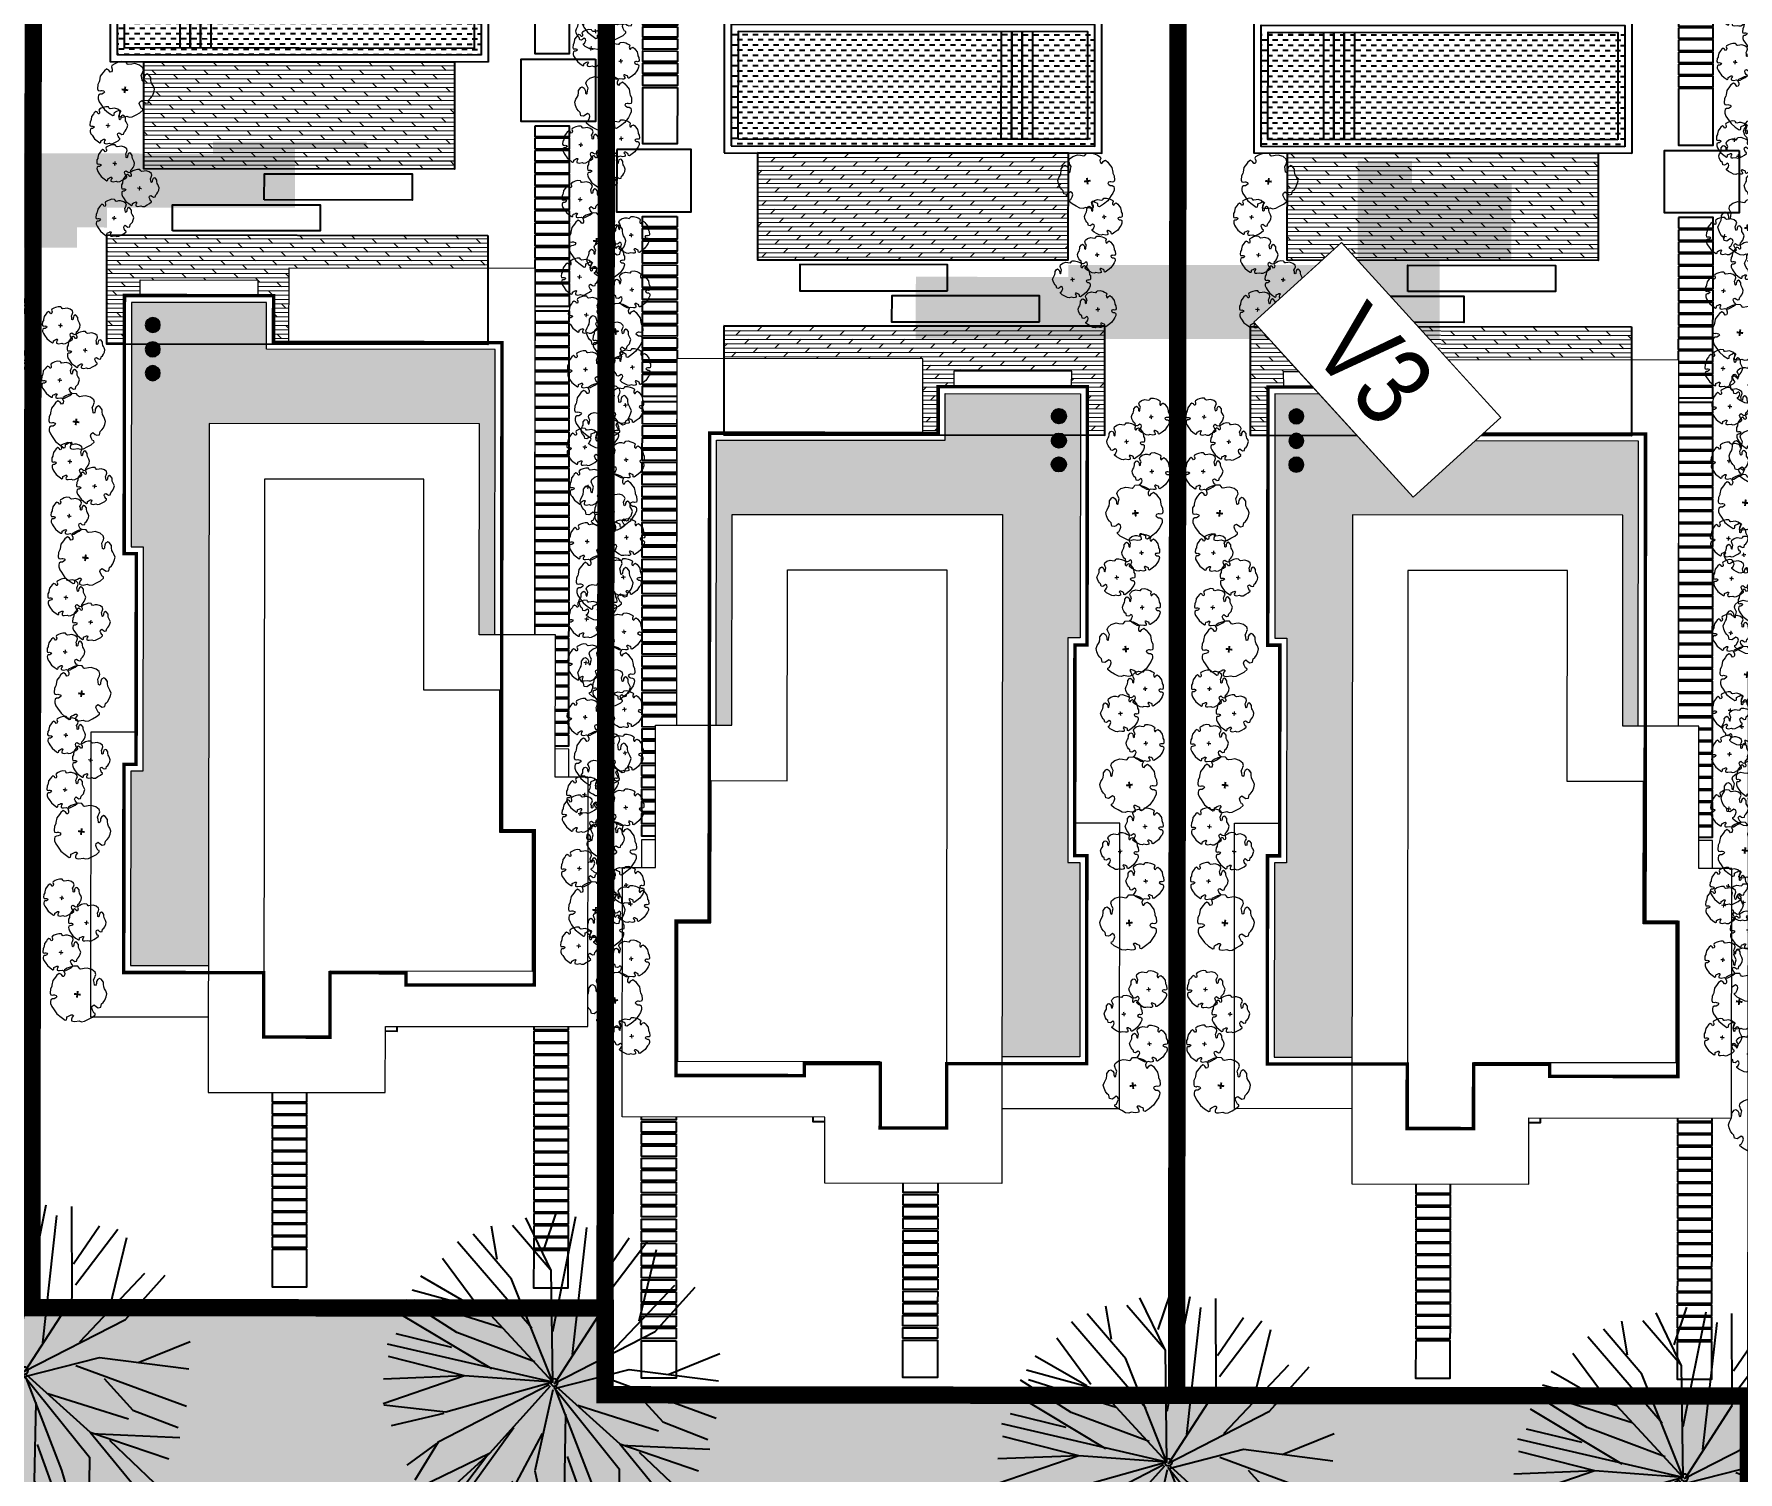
# Model space of a CAD drawing. Header units: millimetres. Extents: x -1030105 to 906887, y -616134 to 1220667.
# Drawn here: x -649025 to -599842, y -397549 to -356027 of the extents above; entities that cross this region are included whole.
import ezdxf
from ezdxf.enums import TextEntityAlignment as Align

# ---------------------------------------------------------------- set-up
doc = ezdxf.new("R2010")
doc.units = ezdxf.units.MM
doc.header["$MEASUREMENT"] = 0
for name, pattern in [('240930  KHU B- TMB gời inno$0$HIDDEN', [9.525, 6.35, -3.175]), ('ACAD_ISO14W100', [24, 12, -3, 0, -3, 0, -3, 0, -3]), ('DASHED', [0.75, 0.5, -0.25]), ('HIDDEN', [9.525, 6.35, -3.175])]:
    doc.linetypes.add(name, pattern=pattern)
doc.layers.get('Defpoints').update_dxf_attribs({"color": 1})
doc.layers.add('+ toa do mong', color=7, linetype='Continuous', true_color=0xfa1a05)
for name, color, linetype, lineweight in [('240930  KHU B- TMB gời inno$0$1. I-FURN', 252, 'Continuous', 18), ('240930  KHU B- TMB gời inno$0$A-WALL', 1, 'Continuous', 30), ('240930  KHU B- TMB gời inno$0$GFA', 6, 'Continuous', 0), ('240930  KHU B- TMB gời inno$0$RANH QUY HOẠCH', 1, 'Continuous', 15), ('GFA', 6, 'Continuous', 0), ('QH_HTKT_GT_Chigioixaydung', 7, 'DASHED', 20), ('QH_Ki hieu', 6, 'Continuous', 15), ('QH_KTCQ_Caycanhquan', 97, 'Continuous', 18), ('QH_LO_Đanhso', 6, 'Continuous', 20), ('RANH QUY HOẠCH', 1, 'Continuous', 15)]:
    doc.layers.add(name, color=color, linetype=linetype, lineweight=lineweight)
for name, color, linetype in [('240930  KHU B- TMB gời inno$0$DA-ELEV-PEN1', 8, 'Continuous'), ('240930  KHU B- TMB gời inno$0$DA-FLOR-PATT', 251, 'Continuous'), ('240930  KHU B- TMB gời inno$0$DA-STRC-OTLN', 3, 'Continuous'), ('240930  KHU B- TMB gời inno$0$DA-WALL-LOW', 1, 'Continuous'), ('240930  KHU B- TMB gời inno$0$DA-WALL-PATT', 8, 'Continuous'), ('240930  KHU B- TMB gời inno$0$TMB-KHU B-XREF$0$Xref-LBC-Plot$0$DA-SITE-CNTR1', 8, 'Continuous'), ('DA-LANS-TREE', 7, 'Continuous'), ('Dat cong trinh cac loai', 6, 'Continuous'), ('KTCQ CẢNH QUAN', 192, 'Continuous'), ('N-cay lon', 192, 'Continuous'), ('ranh dat', 7, 'Continuous'), ('ranh dat DG', 224, 'Continuous'), ('TMB-KHU B-XREF$0$Xref-LBC-Plot$0$DA-SITE-CNTR1', 8, 'Continuous'), ('XREF_LBC_ZONE B_BEACH VILLA 22 11 11$0$DA-FLOR-PATT', 251, 'Continuous')]:
    doc.layers.add(name, color=color, linetype=linetype)
doc.layers.add('TMB-KHU B-XREF$0$GRASS', color=95, linetype='Continuous', lineweight=0, transparency=0.6)
doc.styles.add('arial', font='arial.ttf', dxfattribs={"height": 1.25})
pattern_1 = [(45, (-15410006.93, 1079901.31), (-67.47818335, 67.47818335), [])]

# ---------------------------------------------------------------- blocks, each defined once
blk = doc.blocks.new('240930  KHU B- TMB gời inno$0$we34e23')
at = {"true_color": 0x5d8311}
h = blk.add_hatch(dxfattribs=at)
h.set_pattern_fill('ANSI31', color=66, scale=763.428496)
h.set_pattern_definition(pattern_1)
h.paths.add_polyline_path([(-210466, -197363), (-210466, -195652), (-210047, -195652), (-210047, -197363)])
h.paths.add_polyline_path([(-210047, -197363), (-210047, -195652), (-210466, -195652), (-210466, -197363)])
h.paths.add_polyline_path([(-211061, -197368), (-211061, -195657), (-210642, -195657), (-210642, -197368)])
h.paths.add_polyline_path([(-210642, -197368), (-210642, -195657), (-211061, -195657), (-211061, -197368)])
h.paths.add_polyline_path([(-211672, -196980), (-211672, -195269), (-211253, -195269), (-211253, -196980)])
h.paths.add_polyline_path([(-211253, -196980), (-211253, -195269), (-211672, -195269), (-211672, -196980)])
h.paths.add_polyline_path([(-212185, -197863), (-212185, -195622), (-211766, -195622), (-211766, -197863)])
h.paths.add_polyline_path([(-211766, -197863), (-211766, -195622), (-212185, -195622), (-212185, -197863)])
h.paths.add_polyline_path([(-213135, -197333), (-213135, -195622), (-212297, -195622), (-212297, -197333)])
h.paths.add_polyline_path([(-212297, -197333), (-212297, -195622), (-213135, -195622), (-213135, -197333)])
h.paths.add_polyline_path([(-214087, -197863), (-214087, -196030), (-213249, -196030), (-213249, -197863)])
h.paths.add_polyline_path([(-213249, -197863), (-213249, -196030), (-214087, -196030), (-214087, -197863)])
h = blk.add_hatch(dxfattribs=at)
h.set_pattern_fill('ANSI31', color=66, scale=763.428496)
h.set_pattern_definition(pattern_1)
h.paths.add_polyline_path([(-214087, -197863), (-214087, -196030), (-213249, -196030), (-213249, -197863)])
h.paths.add_polyline_path([(-213249, -197863), (-213249, -196030), (-214087, -196030), (-214087, -197863)])
blk = doc.blocks.new('*U1373')
at = {"layer": '240930  KHU B- TMB gời inno$0$DA-WALL-PATT'}
blk.add_lwpolyline([(0, -600), (-300, -600), (-300, 400), (0, 400)], close=True, dxfattribs=at)
blk = doc.blocks.new('*U1374')
at = {"color": 0, "linetype": 'ByBlock', "lineweight": -2, "transparency": 16777216, "rotation": 180.0003083671565}
for p in [(-2402, -240491), (-2052, -240491), (-1702, -240491), (-1352, -240491), (-1002, -240491), (-652, -240491), (-302, -240491), (48, -240491), (398, -240491), (748, -240491), (1098, -240491), (1448, -240491), (1798, -240491), (2148, -240491), (2498, -240491), (2848, -240491), (3198, -240491), (3548, -240491)]:
    blk.add_blockref('*U1373', p, dxfattribs=at)
blk = doc.blocks.new('*U1401')
at = {"layer": '240930  KHU B- TMB gời inno$0$DA-WALL-PATT'}
blk.add_lwpolyline([(0, -600), (-300, -600), (-300, 400), (0, 400)], close=True, dxfattribs=at)
blk = doc.blocks.new('*U1400')
at = {"color": 0, "linetype": 'ByBlock', "lineweight": -2, "transparency": 16777216, "rotation": 180.0003083671565}
for p in [(398, -240491), (748, -240491), (1098, -240491), (1448, -240491), (1798, -240491), (2148, -240491), (2498, -240491), (2848, -240491), (3198, -240491), (3548, -240491)]:
    blk.add_blockref('*U1401', p, dxfattribs=at)
blk = doc.blocks.new('240930  KHU B- TMB gời inno$0$A$C8db1bffd')
at = {"layer": '240930  KHU B- TMB gời inno$0$DA-FLOR-PATT'}
h = blk.add_hatch(dxfattribs=at)
h.set_pattern_fill('DASH', color=153, scale=1200, angle=90)
h.paths.add_polyline_path([(-200, -10700), (-200, -200), (-3500, -200), (-3500, -10700)])
blk.add_lwpolyline([(-200, -10700), (-200, -200), (-3700, -200), (-3700, -10700)], close=True, dxfattribs=at)
for points in [[(-3500, -2000), (-400, -2000)], [(-400, -2300), (-3500, -2300)], [(-3500, -2600), (-400, -2600)], [(-400, -2900), (-3500, -2900)]]:
    blk.add_lwpolyline(points, dxfattribs=at)
at = {"layer": '240930  KHU B- TMB gời inno$0$DA-WALL-LOW', "color": 252}
blk.add_lwpolyline([(0, -10900), (0, 0), (-3900, 0), (-3900, -10900)], close=True, dxfattribs=at)
at = {"layer": '240930  KHU B- TMB gời inno$0$DA-WALL-PATT'}
blk.add_lwpolyline([(-400, -10500), (-400, -400), (-3500, -400), (-3500, -10500)], close=True, dxfattribs=at)
for points in [[(-3500, -2300), (-400, -2300)], [(-400, -2600), (-3500, -2600)]]:
    blk.add_lwpolyline(points, dxfattribs=at)
blk = doc.blocks.new('*U1403')
at = {"layer": '240930  KHU B- TMB gời inno$0$DA-WALL-PATT'}
blk.add_lwpolyline([(0, -600), (-300, -600), (-300, 400), (0, 400)], close=True, dxfattribs=at)
blk = doc.blocks.new('*U1402')
at = {"color": 0, "linetype": 'ByBlock', "lineweight": -2, "transparency": 16777216, "rotation": 180.0003083671565}
for p in [(-2402, -240491), (-2052, -240491), (-1702, -240491), (-1352, -240491), (-1002, -240491), (-652, -240491), (-302, -240491), (48, -240491), (398, -240491), (748, -240491), (1098, -240491), (1448, -240491), (1798, -240491), (2148, -240491), (2498, -240491), (2848, -240491), (3198, -240491), (3548, -240491)]:
    blk.add_blockref('*U1403', p, dxfattribs=at)
blk = doc.blocks.new('*U1405')
at = {"layer": '240930  KHU B- TMB gời inno$0$DA-WALL-PATT'}
blk.add_lwpolyline([(0, -600), (-300, -600), (-300, 400), (0, 400)], close=True, dxfattribs=at)
blk = doc.blocks.new('*U1404')
at = {"color": 0, "linetype": 'ByBlock', "lineweight": -2, "transparency": 16777216, "rotation": 180.0003083671565}
for p in [(1448, -240491), (1798, -240491), (2148, -240491), (2498, -240491), (2848, -240491), (3198, -240491), (3548, -240491)]:
    blk.add_blockref('*U1405', p, dxfattribs=at)
blk = doc.blocks.new('*U1407')
at = {"layer": '240930  KHU B- TMB gời inno$0$DA-WALL-PATT'}
blk.add_lwpolyline([(0, -600), (-300, -600), (-300, 400), (0, 400)], close=True, dxfattribs=at)
blk = doc.blocks.new('*U1406')
at = {"color": 0, "linetype": 'ByBlock', "lineweight": -2, "transparency": 16777216, "rotation": 180.0003083671565}
for p in [(-1352, -240491), (-1002, -240491), (-652, -240491), (-302, -240491), (48, -240491), (398, -240491), (748, -240491), (1098, -240491), (1448, -240491), (1798, -240491), (2148, -240491), (2498, -240491), (2848, -240491), (3198, -240491), (3548, -240491)]:
    blk.add_blockref('*U1407', p, dxfattribs=at)
blk = doc.blocks.new('*U1395')
at = {"layer": '240930  KHU B- TMB gời inno$0$DA-WALL-PATT'}
blk.add_lwpolyline([(0, -600), (-300, -600), (-300, 400), (0, 400)], close=True, dxfattribs=at)
blk = doc.blocks.new('*U1408')
at = {"color": 0, "linetype": 'ByBlock', "lineweight": -2, "transparency": 16777216, "rotation": 180.0003083671565}
for p in [(-652, -240491), (-302, -240491), (48, -240491), (398, -240491), (748, -240491), (1098, -240491), (1448, -240491), (1798, -240491), (2148, -240491), (2498, -240491), (2848, -240491), (3198, -240491), (3548, -240491)]:
    blk.add_blockref('*U1395', p, dxfattribs=at)
blk = doc.blocks.new('*U1397')
at = {"layer": '240930  KHU B- TMB gời inno$0$DA-WALL-PATT'}
blk.add_lwpolyline([(0, -600), (-300, -600), (-300, 400), (0, 400)], close=True, dxfattribs=at)
blk = doc.blocks.new('*U1396')
at = {"color": 0, "linetype": 'ByBlock', "lineweight": -2, "transparency": 16777216, "rotation": 180.0003083671565}
for p in [(398, -240491), (748, -240491), (1098, -240491), (1448, -240491), (1798, -240491), (2148, -240491), (2498, -240491), (2848, -240491), (3198, -240491), (3548, -240491)]:
    blk.add_blockref('*U1397', p, dxfattribs=at)
blk = doc.blocks.new('*U1399')
at = {"layer": '240930  KHU B- TMB gời inno$0$DA-WALL-PATT'}
blk.add_lwpolyline([(0, -600), (-300, -600), (-300, 400), (0, 400)], close=True, dxfattribs=at)
blk = doc.blocks.new('*U1398')
at = {"color": 0, "linetype": 'ByBlock', "lineweight": -2, "transparency": 16777216, "rotation": 180.0003083671565}
for p in [(-1002, -240491), (-652, -240491), (-302, -240491), (48, -240491), (398, -240491), (748, -240491), (1098, -240491), (1448, -240491), (1798, -240491), (2148, -240491), (2498, -240491), (2848, -240491), (3198, -240491), (3548, -240491)]:
    blk.add_blockref('*U1399', p, dxfattribs=at)
blk = doc.blocks.new('240930  KHU B- TMB gời inno$0$fgfgfrg')
at = {"color": 7}
blk.add_wipeout([(39980, 15127), (38070, 15127), (38070, 9282), (30865, 9282), (30865, 10232), (26755, 10232), (26755, 10832), (16170, 10832), (16170, 17932), (18320, 17932), (18320, 18377), (16970, 18377), (16970, 18829), (16520, 18832), (16520, 22232), (16970, 22229), (16970, 22682), (24425, 22682), (24425, 22332), (29570, 22332), (29570, 23632), (37812, 23632), (37812, 20237), (39980, 20237)], dxfattribs=at)
at = {"layer": 'GFA', "true_color": 0xb75434}
h = blk.add_hatch(dxfattribs=at)
h.set_pattern_fill('AR-RSHKE', color=15, scale=31.2086, angle=360)
h.paths.add_polyline_path([(18520, 11982), (26755, 11982), (26755, 12432), (20665, 12432), (20665, 20237), (36320, 20237), (36320, 22482), (30710, 22482), (30710, 22132), (24225, 22132), (24225, 22482), (17170, 22482), (17170, 18577), (18520, 18577)])
at = {"layer": '+ toa do mong', "linetype": 'HIDDEN', "ltscale": 100, "const_width": 100, "elevation": 0}
blk.add_lwpolyline([(16970, 22682), (24425, 22682), (24425, 22332), (30510, 22332), (30510, 22682), (36520, 22682), (36520, 18642), (38380, 18642), (38380, 16727), (36520, 16727), (36520, 14532), (36870, 14532), (36870, 10832), (32415, 10832), (32415, 11782), (18320, 11782), (18320, 18377), (16970, 18377), (16970, 22682)], dxfattribs=at)
at = {"color": 7}
for points in [[(37812, 20237), (37812, 23632), (29570, 23632), (29570, 22332)], [(37812, 18637), (37812, 18642)]]:
    blk.add_lwpolyline(points, dxfattribs=at)
at = {"color": 7, "elevation": 0}
for points in [[(16970, 22682), (24425, 22682), (24425, 22332), (30510, 22332), (30510, 22682), (36520, 22682), (36520, 20237)], [(26755, 11782), (18320, 11782), (18320, 18377), (16970, 18377), (16970, 22682)], [(26755, 11982), (18520, 11982), (18520, 18577), (17170, 18577), (17170, 22482), (24225, 22482), (24225, 22132), (30710, 22132), (30710, 22482), (36320, 22482), (36320, 20237)], [(18320, 17932), (16170, 17932), (16170, 10832), (26755, 10832)]]:
    blk.add_lwpolyline(points, dxfattribs=at)
at = {"color": 7}
blk.add_lwpolyline([(16970, 22229), (16520, 22232), (16520, 18832), (16970, 18829)], close=True, dxfattribs=at)
at = {"color": 7, "elevation": 0}
blk.add_lwpolyline([(38070, 9282), (30865, 9282), (30865, 10232), (26755, 10232), (26755, 12432), (20665, 12432), (20665, 20237), (39980, 20237), (39980, 15127), (38070, 15127)], close=True, dxfattribs=at)
at = {"color": 252, "elevation": 0}
blk.add_lwpolyline([(36470, 10882), (32465, 10882), (32465, 11832), (28355, 11832), (28355, 14032), (22265, 14032), (22265, 18637), (38380, 18637), (38380, 16727), (36470, 16727)], close=True, dxfattribs=at)
blk = doc.blocks.new('Xref Khu Spa-Wellness - TBM$0$TREE_T')
at = {"const_width": 100}
for points in [[(-124, 124), (124, -124)], [(124, 124), (-124, -124)]]:
    blk.add_lwpolyline(points, dxfattribs=at)
blk = doc.blocks.new('Xref Khu Spa-Wellness - TBM$0$TREE_5')
at = {"layer": 'QH_KTCQ_Caycanhquan', "color": 114, "true_color": 0x139b48}
blk.add_lwpolyline([(-936, 1164), (-781, 1299), (-578, 1386), (-423, 1425), (-249, 1454), (-181, 1415), (-143, 1289), (-85, 1222), (-17, 1193), (41, 1222), (31, 1347), (60, 1425), (80, 1473), (244, 1473), (370, 1434), (592, 1376), (776, 1212), (824, 1164), (960, 1106), (1114, 932), (1143, 845), (1076, 768), (1018, 748), (979, 710), (931, 642), (940, 565), (1018, 555), (1114, 565), (1192, 623), (1289, 632), (1366, 565), (1424, 487), (1472, 323), (1482, 169), (1501, -160), (1434, -440), (1356, -691), (1289, -720), (1240, -682), (1182, -614), (1124, -624), (1037, -643), (931, -662), (873, -701), (863, -769), (969, -798), (1056, -856), (1105, -923), (1066, -991), (989, -1068), (786, -1174), (718, -1290), (573, -1377), (341, -1416), (109, -1455), (-94, -1445), (-133, -1387), (-94, -1319), (-124, -1167), (-158, -1051), (-245, -987), (-362, -999), (-402, -1151), (-439, -1243), (-568, -1308), (-704, -1194), (-829, -1184), (-965, -1145), (-1129, -1049), (-1265, -942), (-1313, -778), (-1332, -653), (-1352, -546), (-1429, -421), (-1497, -334), (-1497, -131), (-1458, -54), (-1323, -44), (-1226, -92), (-1158, -160), (-1110, -208), (-1042, -218), (-1023, -170), (-1100, -44), (-1158, 82), (-1274, 140), (-1342, 178), (-1419, 227), (-1468, 352), (-1419, 565), (-1265, 787), (-1129, 864), (-965, 951), (-936, 999), (-936, 1086)], close=True, dxfattribs=at)
blk.add_blockref('Xref Khu Spa-Wellness - TBM$0$TREE_T', (0, 0), dxfattribs=at)
blk = doc.blocks.new('240930  KHU B- TMB gời inno$0$river dl')
at = {"layer": 'GFA', "true_color": 0x8c7854}
h = blk.add_hatch(dxfattribs=at)
h.set_pattern_fill('DOLMIT', color=35, scale=500, angle=90)
h.paths.add_polyline_path([(13310, -37809), (10222, -37809), (10222, -46780), (13310, -46780)])
h.paths.add_polyline_path([(18372, -36747), (15222, -36747), (15222, -47747), (18372, -47747), (18372, -43097), (18372, -42647)])
at = {"layer": '240930  KHU B- TMB gời inno$0$1. I-FURN', "elevation": 0}
blk.add_lwpolyline([(30053, -49097), (31325, -49097), (31325, -50097), (30053, -50097)], close=True, dxfattribs=at)
at = {"layer": '240930  KHU B- TMB gời inno$0$DA-ELEV-PEN1', "elevation": 0}
for points in [[(44510, -41547), (45588, -41547), (45588, -42547), (44510, -42547)], [(34907, -49097), (35985, -49097), (35985, -50097), (34907, -50097)], [(44533, -49097), (45611, -49097), (45611, -50097), (44533, -50097)]]:
    blk.add_lwpolyline(points, close=True, dxfattribs=at)
at = {"layer": '240930  KHU B- TMB gời inno$0$DA-FLOR-PATT', "elevation": 0}
for points in [[(38543, -40847), (39872, -40847), (39872, -43247), (38542, -43247)], [(37202, -42947), (38202, -42947), (38202, -45147), (37202, -45147)]]:
    blk.add_lwpolyline(points, dxfattribs=at)
at = {"layer": '240930  KHU B- TMB gời inno$0$DA-WALL-LOW', "color": 252}
blk.add_lwpolyline([(10222, -46780), (13310, -46780), (13310, -37809), (10222, -37809)], close=True, dxfattribs=at)
at = {"layer": '240930  KHU B- TMB gời inno$0$DA-WALL-PATT'}
for points in [[(15101, -38641), (14346, -38641), (14346, -42905), (15101, -42905)], [(14206, -41290), (13450, -41290), (13450, -45554), (14206, -45554)]]:
    blk.add_lwpolyline(points, close=True, dxfattribs=at)
at = {"layer": '240930  KHU B- TMB gời inno$0$DA-WALL-PATT', "elevation": 0}
for points in [[(8337, -49097), (9972, -49097), (9972, -50097), (8337, -50097)], [(10129, -50847), (11929, -50847), (11929, -48697), (10129, -48697)]]:
    blk.add_lwpolyline(points, close=True, dxfattribs=at)
at = {"layer": '240930  KHU B- TMB gời inno$0$GFA', "const_width": 10, "elevation": 0}
blk.add_lwpolyline([(24672, -45049), (24672, -47747), (27972, -47747)], dxfattribs=at)
at = {"color": 0}
for name, p in [('*U1408', (40599, 198344, 0)), ('*U1404', (4439, 190793, 0)), ('*U1406', (13419, 190793, 0)), ('*U1374', (19810, 190793, 0)), ('*U1402', (26110, 190793, 0)), ('*U1400', (30995, 190793, 0)), ('*U1398', (37108, 190793, 0)), ('*U1396', (40621, 190793, 0))]:
    blk.add_blockref(name, p, dxfattribs=at)
at = {"layer": 'Defpoints', "color": 6}
blk.add_blockref('240930  KHU B- TMB gời inno$0$A$C8db1bffd', (10222, -36847, 0), dxfattribs=at)
at = {"layer": '240930  KHU B- TMB gời inno$0$GFA', "color": 7}
blk.add_blockref('240930  KHU B- TMB gời inno$0$fgfgfrg', (0, -59937), dxfattribs=at)
at = {"layer": 'GFA', "true_color": 0x8c7854}
h = blk.add_hatch(dxfattribs=at)
h.set_pattern_fill('DOLMIT', color=35, scale=0.309484, angle=270)
h.set_pattern_definition([(270, (-91172.58383, -238356.301374), (0.077371015385, 6e-17), []), (315, (-91172.58383, -238356.30137), (0.15474203051, 0.15474203051), [0.1094191393, -0.2188382786])])
edge = h.paths.add_edge_path()
edge.add_line((13451, -35882), (13451, -29454))
edge.add_line((13451, -29454), (10445, -29454))
edge.add_line((10445, -29454), (10445, -27888))
edge.add_line((10445, -27888), (11074, -27888))
edge.add_line((11074, -27888), (11074, -25016))
edge.add_line((11074, -25016), (13317, -25016))
edge.add_line((13317, -25016), (13317, -27086))
edge.add_line((13317, -27086), (15589, -27086))
edge.add_line((15589, -27086), (15589, -35882))
edge.add_line((15589, -35882), (13451, -35882))
at = {"layer": 'XREF_LBC_ZONE B_BEACH VILLA 22 11 11$0$DA-FLOR-PATT'}
h = blk.add_hatch(color=252, dxfattribs=at)
h.dxf.hatch_style = 1
h.paths.add_polyline_path([(17612, -38074, 1), (18029, -38074, 1)])
h = blk.add_hatch(color=252, dxfattribs=at)
h.dxf.hatch_style = 1
h.paths.add_polyline_path([(18316, -38074, 1), (18733, -38074, 1)])
h = blk.add_hatch(color=252, dxfattribs=at)
h.dxf.hatch_style = 1
h.paths.add_polyline_path([(19004, -38074, 1), (19421, -38074, 1)])
at = {"layer": '240930  KHU B- TMB gời inno$0$DA-WALL-LOW', "color": 252, "elevation": 0}
blk.add_lwpolyline([(15222, -47747), (18372, -47747), (18372, -36747), (15222, -36747)], close=True, dxfattribs=at)
at = {"layer": 'DA-LANS-TREE', "color": 251, "true_color": 0x636466}
for centre in [(17821, -38074), (18525, -38074), (19212, -38074)]:
    blk.add_circle(centre, 208, dxfattribs=at)
at = {"layer": 'QH_KTCQ_Caycanhquan', "color": 116}
for p, xscale, yscale, zscale, rotation in [((17840, -35410, -3), 0.3613160547961033, 0.3613160547961033, 0.3613160547961033, 52.2616449089547), ((19415, -35389, -3), 0.3613160547961033, 0.3613160547961033, 0.3613160547961033, 52.2616449089547), ((20621, -35862, -3), 0.5419740821941551, 0.5419740821941551, 0.5419740821941551, 52.26164490895473), ((23340, -35665, -3), 0.3613160547961033, 0.3613160547961033, 0.3613160547961033, 52.2616449089547), ((25690, -35576, -3), 0.3613160547961033, 0.3613160547961033, 0.3613160547961033, 52.2616449089547), ((27265, -35555, -3), 0.3613160547961033, 0.3613160547961033, 0.3613160547961033, 52.2616449089547), ((28471, -36027, -3), 0.5419740821941551, 0.5419740821941551, 0.5419740821941551, 52.26164490895473), ((29670, -35576, -3), 0.3613160547961033, 0.3613160547961033, 0.3613160547961033, 52.2616449089547), ((31246, -35555, -3), 0.3613160547961033, 0.3613160547961033, 0.3613160547961033, 52.2616449089547), ((32452, -36027, -3), 0.5419740821941551, 0.5419740821941551, 0.5419740821941551, 52.26164490895473), ((34370, -35465, -3), 0.3613160547961033, 0.3613160547961033, 0.3613160547961033, 52.2616449089547), ((35945, -35444, -3), 0.3613160547961033, 0.3613160547961033, 0.3613160547961033, 52.2616449089547), ((37151, -35917, -3), 0.5419740821941551, 0.5419740821941551, 0.5419740821941551, 52.26164490895473), ((18554, -36124, -3), 0.3613160547961033, 0.3613160547961033, 0.3613160547961033, 52.2616449089547), ((21765, -35686, -3), 0.3613160547961033, 0.3613160547961033, 0.3613160547961033, 52.2616449089547), ((24546, -36138, -3), 0.5419740821941551, 0.5419740821941551, 0.5419740821941551, 52.26164490895473), ((22479, -36401, -3), 0.3613160547961033, 0.3613160547961033, 0.3613160547961033, 52.2616449089547), ((26404, -36290, -3), 0.3613160547961033, 0.3613160547961033, 0.3613160547961033, 52.2616449089547), ((30385, -36290, -3), 0.3613160547961033, 0.3613160547961033, 0.3613160547961033, 52.2616449089547), ((35084, -36179, -3), 0.3613160547961033, 0.3613160547961033, 0.3613160547961033, 52.2616449089547), ((11031, -37262, -3), 0.5419740821941551, 0.5419740821941551, 0.5419740821941551, 52.26164490895473), ((12065, -36775, -3), 0.3613160547961033, 0.3613160547961033, 0.3613160547961033, 52.2616449089547), ((13161, -36974, -3), 0.3613160547961033, 0.3613160547961033, 0.3613160547961033, 52.2616449089547), ((14737, -36953, -3), 0.3613160547961033, 0.3613160547961033, 0.3613160547961033, 52.2616449089547), ((13875, -37689, -3), 0.3613160547961033, 0.3613160547961033, 0.3613160547961033, 52.2616449089547), ((12607, -50424, -3), 0.3613160547961033, 0.3613160547961033, 0.3613160547961033, 52.2616449089547), ((14182, -50403, -3), 0.3613160547961033, 0.3613160547961033, 0.3613160547961033, 52.2616449089547), ((16422, -50388, -3), 0.3613160547961033, 0.3613160547961033, 0.3613160547961033, 52.2616449089547), ((31926, -50424, -3), 0.3613160547961033, 0.3613160547961033, 0.3613160547961033, 52.2616449089547), ((33501, -50403, -3), 0.3613160547961033, 0.3613160547961033, 0.3613160547961033, 52.2616449089547), ((35741, -50388, -3), 0.3613160547961033, 0.3613160547961033, 0.3613160547961033, 52.2616449089547), ((6004, -50751, -3), 0.3613160547961033, 0.3613160547961033, 0.3613160547961033, 52.2616449089547), ((7579, -50730, -3), 0.3613160547961033, 0.3613160547961033, 0.3613160547961033, 52.2616449089547), ((8785, -51203, -3), 0.5419740821941551, 0.5419740821941551, 0.5419740821941551, 52.26164490895473), ((9819, -50716, -3), 0.3613160547961033, 0.3613160547961033, 0.3613160547961033, 52.2616449089547), ((15389, -50875, -3), 0.5419740821941551, 0.5419740821941551, 0.5419740821941551, 52.26164490895473), ((17519, -50588, -3), 0.3613160547961033, 0.3613160547961033, 0.3613160547961033, 52.2616449089547), ((19094, -50567, -3), 0.3613160547961033, 0.3613160547961033, 0.3613160547961033, 52.2616449089547), ((20300, -51039, -3), 0.5419740821941551, 0.5419740821941551, 0.5419740821941551, 52.26164490895473), ((21334, -50552, -3), 0.3613160547961033, 0.3613160547961033, 0.3613160547961033, 52.2616449089547), ((22485, -50642, -3), 0.3613160547961033, 0.3613160547961033, 0.3613160547961033, 52.2616449089547), ((24060, -50621, -3), 0.3613160547961033, 0.3613160547961033, 0.3613160547961033, 52.2616449089547), ((25266, -51094, -3), 0.5419740821941551, 0.5419740821941551, 0.5419740821941551, 52.26164490895473), ((26300, -50607, -3), 0.3613160547961033, 0.3613160547961033, 0.3613160547961033, 52.2616449089547), ((27560, -50588, -3), 0.3613160547961033, 0.3613160547961033, 0.3613160547961033, 52.2616449089547), ((29135, -50567, -3), 0.3613160547961033, 0.3613160547961033, 0.3613160547961033, 52.2616449089547), ((30341, -51039, -3), 0.5419740821941551, 0.5419740821941551, 0.5419740821941551, 52.26164490895473), ((31375, -50552, -3), 0.3613160547961033, 0.3613160547961033, 0.3613160547961033, 52.2616449089547), ((34707, -50875, -3), 0.5419740821941551, 0.5419740821941551, 0.5419740821941551, 52.26164490895473), ((13321, -51138, -3), 0.3613160547961033, 0.3613160547961033, 0.3613160547961033, 52.2616449089547), ((18233, -51302, -3), 0.3613160547961033, 0.3613160547961033, 0.3613160547961033, 52.2616449089547), ((23199, -51356, -3), 0.3613160547961033, 0.3613160547961033, 0.3613160547961033, 52.2616449089547), ((28274, -51302, -3), 0.3613160547961033, 0.3613160547961033, 0.3613160547961033, 52.2616449089547), ((32640, -51138, -3), 0.3613160547961033, 0.3613160547961033, 0.3613160547961033, 52.2616449089547), ((6718, -51465, -3), 0.3613160547961033, 0.3613160547961033, 0.3613160547961033, 52.2616449089547)]:
    blk.add_blockref('Xref Khu Spa-Wellness - TBM$0$TREE_5', p, dxfattribs=dict(at, xscale=xscale, yscale=yscale, zscale=zscale, rotation=rotation))
blk = doc.blocks.new('240930  KHU B- TMB gời inno$0$A$C55f665a7')
at = {"layer": '240930  KHU B- TMB gời inno$0$GFA', "color": 0, "xscale": 0.0009999999999999996, "yscale": 0.0009999999999999996, "zscale": 0.0009999999999999996, "rotation": 270}
blk.add_blockref('240930  KHU B- TMB gời inno$0$river dl', (468.998, 11.505, 0), dxfattribs=at)
blk.add_wipeout([(403.55, 8.267), (403.55, 4.367), (404.512, 4.367), (404.512, 1.279), (413.483, 1.279), (413.483, 4.367), (414.45, 4.367), (414.45, 8.267)]).dxf.layer = '240930  KHU B- TMB gời inno$0$A-WALL'
blk.add_wipeout([(403.45, -22.953), (405.05, -22.953), (405.046, -23.953), (407.55, -23.953), (407.55, -25.283), (409.95, -25.283), (409.95, -23.954), (416.41, -23.955), (416.41, -12.983), (414.45, -12.983), (414.45, -0.633), (403.45, -0.633)]).translate(0, 0, 0).dxf.layer = '240930  KHU B- TMB gời inno$0$A-WALL'
at = {"layer": '240930  KHU B- TMB gời inno$0$GFA', "color": 0, "xscale": -0.001, "yscale": 0.001, "zscale": 0.001, "rotation": 90}
blk.add_blockref('240930  KHU B- TMB gời inno$0$river dl', (366.703, 15.078, 0), dxfattribs=at)
at = {"layer": '240930  KHU B- TMB gời inno$0$GFA', "color": 0, "xscale": 0.0009999999999999996, "yscale": 0.0009999999999999996, "zscale": 0.0009999999999999996, "rotation": 270}
blk.add_blockref('240930  KHU B- TMB gời inno$0$river dl', (402.952, 18.266, 0), dxfattribs=at)
for points in [[(370.537, 12.152), (370.537, 8.252), (371.499, 8.252), (371.499, 5.163), (380.47, 5.163), (380.47, 8.252), (381.437, 8.252), (381.437, 12.152)], [(370.437, -19.068), (372.037, -19.068), (372.033, -20.068), (374.537, -20.069), (374.537, -21.398), (376.937, -21.398), (376.937, -20.069), (383.397, -20.071), (383.397, -9.099), (381.437, -9.099), (381.437, 3.252), (370.437, 3.252)], [(399.25, -22.953), (397.65, -22.953), (397.653, -23.953), (395.15, -23.953), (395.15, -25.283), (392.75, -25.283), (392.75, -23.954), (386.29, -23.955), (386.29, -12.983), (388.25, -12.983), (388.25, -0.633), (399.25, -0.633)]]:
    blk.add_wipeout(points).translate(0, 0, 0).dxf.layer = '240930  KHU B- TMB gời inno$0$A-WALL'
blk.add_wipeout([(399.15, 8.267), (399.15, 4.367), (398.188, 4.367), (398.188, 1.279), (389.217, 1.279), (389.217, 4.367), (388.25, 4.367), (388.25, 8.267)]).dxf.layer = '240930  KHU B- TMB gời inno$0$A-WALL'
at = {"layer": '240930  KHU B- TMB gời inno$0$GFA', "color": 0, "xscale": 0.001, "yscale": 0.001, "zscale": 0.001, "rotation": 270}
blk.add_blockref('240930  KHU B- TMB gời inno$0$river dl', (435.997, 15.078, 0), dxfattribs=at)
at = {"layer": '240930  KHU B- TMB gời inno$0$GFA', "color": 0, "xscale": -0.0009999999999999996, "yscale": 0.0009999999999999996, "zscale": 0.0009999999999999998, "rotation": 90}
blk.add_blockref('240930  KHU B- TMB gời inno$0$river dl', (333.69, 17.684, 0), dxfattribs=at)
at = {"layer": '240930  KHU B- TMB gời inno$0$DA-STRC-OTLN', "color": 6, "xscale": 0.001000000000000001, "yscale": 0.001000000000000001, "zscale": 0.001000000000000001}
blk.add_blockref('240930  KHU B- TMB gời inno$0$we34e23', (629.31, 165.261, 0), dxfattribs=at)
blk = doc.blocks.new('11')
at = {"layer": 'N-cay lon', "color": 66, "linetype": 'Continuous', "true_color": 0x50710f, "extrusion": (0, 0, -1)}
for p, q in [((-4.13, 8.75), (-3.54, 14.78)), ((-0.61, 5.46), (-2.69, 15.08)), ((-0.83, 8.82), (-2.01, 15.02)), ((-0.85, 8.62), (-0.9, 15.11)), ((-0.85, 8.62), (1.05, 15.31)), ((2.99, 11.38), (1.86, 15.23)), ((3.01, 11.58), (3.34, 14.88)), ((-2.69, 3.9), (-6.26, 13.67)), ((4.55, 9.07), (8.76, 12.78)), ((4.57, 9.27), (6.92, 13.55)), ((5.86, 5.61), (8.9, 12.77)), ((-7.11, 7.86), (-9.44, 12.02)), ((5.86, 5.61), (10.53, 11.23)), ((-10.39, 6.62), (-12.45, 9.37)), ((-4.75, 6.65), (-11.38, 10.45)), ((5.86, 5.61), (11.74, 9.54)), ((0.1, 0.09), (12.64, 8.86)), ((-5.74, 3.61), (-13.4, 6.72)), ((-7.98, 5.99), (-13.17, 7.68)), ((4.68, 3.37), (13.88, 6.19)), ((8.52, 4.75), (12.79, 7.67)), ((-8.91, 3.53), (-14.02, 5.99)), ((-9.72, 0.86), (-14, 4.81)), ((9.22, 3.51), (14.45, 4.96)), ((6.84, 0.21), (13.98, 4.41)), ((8.9, 0.2), (14.76, 3.94)), ((-11.78, 2.24), (-15.08, 2.17)), ((10.06, 0.87), (15.17, 2.53)), ((9.89, 0.5), (15.06, -0.01)), ((-8.08, -0.68), (-15.47, -0.34)), ((-9.81, -1.49), (-15.35, -1.92)), ((-8.08, -0.68), (-14.63, -4.35)), ((-8.22, -0.66), (-13.87, -6.39)), ((0.76, -2.92), (8.43, -11.53)), ((3.5, -3), (9.81, -11.47)), ((5, -1.77), (15.28, -2)), ((-2.76, -3.75), (-12.17, -8.71)), ((9.51, -3.39), (14.85, -3.52)), ((11.68, -3.6), (14.27, -5.23)), ((-9.19, -4.89), (-13.09, -6.86)), ((-3.65, -5.82), (-9.8, -11.11)), ((-5.34, -4.87), (-9.19, -4.89)), ((-1.41, -5.46), (-0.74, -13.96)), ((1.95, -7.55), (8.14, -13.07)), ((7.68, -6.55), (12.76, -8.03)), ((7.82, -6.56), (13.03, -6.68)), ((9.53, -7.32), (11.28, -10.44)), ((-6.34, -8.11), (-8.05, -12.85)), ((2.67, -8.61), (3.85, -14.81)), ((-2.67, -9.85), (-2.1, -15.2)), ((-0.98, -9.42), (2.74, -14.89)), ((4.21, -9.74), (5.19, -13.76))]:
    blk.add_line(p, q, dxfattribs=at)
at = {"layer": 'N-cay lon', "color": 66, "linetype": 'Continuous', "true_color": 0x5d8311, "extrusion": (0, 0, -1)}
for p, q in [((0.13, 0.48), (2.99, 11.38)), ((-2.82, 1.16), (-7.98, 5.99))]:
    blk.add_line(p, q, dxfattribs=at)
at = {"layer": 'N-cay lon', "color": 63, "linetype": 'Continuous', "true_color": 0xb1e746, "extrusion": (0, 0, -1)}
for p, q in [((0, 0.49), (-0.85, 8.62)), ((0.1, 0.09), (4.55, 9.07)), ((-0.41, 0.53), (-4.75, 6.65)), ((0.1, 0.09), (5.86, 5.61)), ((-0.57, 0.35), (-8.91, 3.53)), ((2.56, 0.04), (9.22, 3.51)), ((-0.29, 0.32), (-9.72, 0.86)), ((-0.31, 0.13), (-8.08, -0.68)), ((-0.43, 0.34), (-3.65, -5.82)), ((-0.04, 0.1), (-2.67, -9.85)), ((0.1, 0.09), (8.9, 0.2)), ((0.1, 0.09), (9.51, -3.39)), ((0.1, 0.09), (7.68, -6.55)), ((-2.95, -0.2), (-9.52, -4.07)), ((-0.06, -0.09), (1.95, -7.55))]:
    blk.add_line(p, q, dxfattribs=at)
blk.add_circle((0, 0), 0.321, dxfattribs=at)
blk = doc.blocks.new('A')
blk.add_wipeout([(96313.242, 159032.143), (96319.242, 159032.143), (96319.242, 159029.143), (96313.242, 159029.143)]).dxf.layer = 'QH_Ki hieu'
at = {"layer": 'QH_Ki hieu'}
for points in [[(96313.242, 159032.143), (96319.242, 159032.143)], [(96313.242, 159032.143), (96313.242, 159029.143)], [(96319.242, 159032.143), (96319.242, 159029.143)], [(96313.242, 159029.143), (96319.242, 159029.143)]]:
    blk.add_lwpolyline(points, dxfattribs=at)
at = {"layer": 'QH_LO_Đanhso', "color": 0, "linetype": 'Continuous', "ltscale": 0.3, "style": 'arial', "width": 0.8}
blk.add_attdef('TL', text='', height=2, dxfattribs=at).set_placement((96316.082, 159029.668), align=Align.CENTER)

msp = doc.modelspace()

# ---------------------------------------------------------------- hatches: boundary and pattern name
at = {"layer": 'TMB-KHU B-XREF$0$GRASS', "true_color": 0x3d6827}
h = msp.add_hatch(dxfattribs=at)
h.set_pattern_fill('CROSS', color=79, scale=1150, angle=-0.0605062)
h.set_pattern_definition([(359.939493816, (-1186721561.66, -431575606.1), (287.80344887, 287.19623051), [143.75, -431.25]), (89.939493816, (-1186721489.86, -431575678.06), (-287.19623051, 287.80344887), [143.75, -431.25])])
h.paths.add_polyline_path([(-533559.302, -412396.356), (-550059.292, -412378.159), (-550054.716, -408228.963), (-566554.706, -408210.767), (-566549.036, -403068.779), (-583049.026, -403050.582), (-583044.382, -398839.61), (-599544.372, -398821.414), (-599540.552, -395357.401), (-632540.532, -395321.008), (-632537.773, -392819.903), (-664083.645, -392785.114), (-667080.335, -389781.807), (-667032.827, -346703.157), (-659011.733, -346712.002), (-654743.67, -346601.07), (-650417.03, -346786.189), (-646852.226, -347141.335), (-635284.708, -348293.759), (-628850.405, -348934.782), (-621539.647, -349663.123), (-620955.163, -349761.518), (-605957.942, -352286.239), (-605494.849, -352364.199), (-594363.251, -355251.704), (-591812.905, -355913.257), (-589885.102, -356413.324), (-577737.519, -360848.64), (-577111.542, -361077.197), (-561916.254, -366022.638), (-558917.339, -366831.213), (-558214.893, -367020.608), (-533512.696, -370134.991)], flags=16)
edge = h.paths.add_edge_path(flags=16)
edge.add_arc((-603731.858, -402476.021), 2000, 79.2420505, 111.807709)
edge.add_arc((-603731.942, -402476.055), 2000, 79.4328982, 111.8051218, ccw=False)
edge.add_arc((-641314.541, -610386.032), 213279.429, 79.74882463, 79.75063479, ccw=False)
edge = h.paths.add_edge_path()
edge.add_arc((-641314.541, -610386.033), 212029.43, 72.37608571, 76.65417698, ccw=False)
edge.add_arc((-483182.438, -129512.263), 294196.031, 251.37947561, 258.74563299)
edge.add_arc((-539037.908, -410204.861), 8000, 258.7456332, 359.9292735)
edge.add_line((-531037.914, -410214.736), (-531033.805, -406886.475))
edge.add_line((-531033.805, -406886.475), (-531016.322, -392723.242))
edge.add_arc((-518516.332, -392738.672), 12500, 90.0065203, 179.9292735, ccw=False)
edge.add_line((-518517.754, -380238.672), (-456381.526, -380231.601))
edge.add_arc((-456381.753, -378231.601), 2000, 270.0065203, 301.7770954)
edge.add_line((-455328.521, -379931.807), (-452259.78, -378030.805))
edge.add_arc((-451206.548, -379731.012), 2000, 90.0065204, 121.7770954, ccw=False)
edge.add_line((-451206.776, -377731.012), (-449978.253, -377730.872))
edge.add_line((-449978.253, -377730.872), (-449858.531, -369879.595))
edge.add_line((-449858.531, -369879.595), (-452979.345, -369867.076))
edge.add_line((-452979.345, -369867.076), (-466387.728, -369682.199))
edge.add_line((-466387.728, -369682.199), (-474398.093, -369455.238))
edge.add_line((-474398.093, -369455.238), (-485066.646, -368980.489))
edge.add_line((-485066.646, -368980.489), (-495688.516, -368241.776))
edge.add_line((-495688.516, -368241.776), (-506249.589, -367165.243))
edge.add_line((-506249.589, -367165.243), (-516735.751, -365677.035))
edge.add_line((-516735.751, -365677.035), (-526324.826, -363876.538))
edge.add_line((-526324.826, -363876.538), (-537436.476, -361221.977))
edge.add_line((-537436.476, -361221.977), (-547672.329, -358374.84))
edge.add_line((-547672.329, -358374.84), (-557872.268, -355336.128))
edge.add_line((-557872.268, -355336.128), (-568068.116, -352280.064))
edge.add_line((-568068.116, -352280.064), (-578291.692, -349380.871))
edge.add_line((-578291.692, -349380.871), (-589287.543, -346652.175))
edge.add_line((-589287.543, -346652.175), (-598943.444, -344717.789))
edge.add_line((-598943.444, -344717.789), (-609394.652, -343079.406))
edge.add_line((-609394.652, -343079.406), (-619916.645, -341832.406))
edge.add_line((-619916.645, -341832.406), (-630497.625, -340911.558))
edge.add_line((-630497.625, -340911.558), (-641125.795, -340251.633))
edge.add_line((-641125.795, -340251.633), (-651789.357, -339787.399))
edge.add_line((-651789.357, -339787.399), (-662476.514, -339453.626))
edge.add_line((-662476.514, -339453.626), (-671054.26, -339238.326))
edge.add_arc((-651512.83, -343496.551), 20000, 167.7069864, 179.9394938)
edge.add_line((-671512.818, -343475.43), (-671562.753, -390760.313))
edge.add_arc((-663562.757, -390768.761), 8000, 179.9394938, 273.5573841)
edge.add_arc((-644876.961, -669464.632), 271321.682, 93.84399329, 94.1525411)
edge.add_arc((-665151.67, -389364.228), 9511.733, 273.7840727, 273.863152)
edge.add_arc((-646230.902, -669559.511), 271321.655, 87.96284957, 93.86315167, ccw=False)
edge.add_arc((-641314.534, -610386.034), 212029.43, 81.01338628, 88.72214946, ccw=False)
edge.add_arc((-607882.345, -398983.845), 2000, 261.013377, 291.805111)
edge.add_line((-607139.443, -400840.75), (-603742.893, -399481.875))
edge.add_arc((-602999.992, -401338.78), 2000, 79.6140023, 111.8051217, ccw=False)
edge.add_arc((-641314.536, -610386.035), 214529.431, 78.05336857, 79.61400223, ccw=False)
edge.add_arc((-597320.838, -402459.813), 2000, 45.8622491, 78.0533686, ccw=False)
edge.add_line((-595928.066, -401024.478), (-593302.629, -403572.06))
edge.add_arc((-591909.858, -402136.725), 2000, 225.8622491, 256.6334596)
edge = h.paths.add_edge_path()
edge.add_arc((-433790.439, -65691.602), 314330.505, 292.95756311, 293.2243189)
edge.add_line((-309839.864, -354551.293), (-309819.658, -335308.568))
edge.add_line((-309819.658, -335308.568), (-319574.974, -339743.231))
edge.add_line((-319574.974, -339743.231), (-329353.764, -344106.26))
edge.add_line((-329353.764, -344106.26), (-339169.365, -348321.412))
edge.add_line((-339169.365, -348321.412), (-349040.185, -352314.748))
edge.add_line((-349040.185, -352314.748), (-358984.629, -356012.332))
edge.add_line((-358984.629, -356012.332), (-369021.103, -359340.224))
edge.add_line((-369021.103, -359340.224), (-380045.894, -362361.195))
edge.add_line((-380045.894, -362361.195), (-380071.178, -373809.975))
edge.add_arc((-452788.023, 30597.622), 410893.228, 280.19347198, 290.15859094)
edge = h.paths.add_edge_path()
edge.add_arc((-452788.023, 30597.622), 410893.228, 271.82256536, 277.99018458)
edge.add_arc((-452788.028, 30597.622), 410893.228, 277.99018526, 279.48595189)
edge.add_line((-385070.45, -374677.068), (-385046.213, -363628.092))
edge.add_line((-385046.213, -363628.092), (-389442.288, -364596.027))
edge.add_line((-389442.288, -364596.027), (-399839.842, -366454.678))
edge.add_line((-399839.842, -366454.678), (-410340.96, -367851.526))
edge.add_line((-410340.96, -367851.526), (-420925.555, -368838.882))
edge.add_line((-420925.555, -368838.882), (-431573.542, -369469.052))
edge.add_line((-431573.542, -369469.052), (-442264.834, -369794.347))
edge.add_line((-442264.834, -369794.347), (-449858.601, -369884.173))
edge.add_line((-449858.601, -369884.173), (-449980.875, -377719.672))
edge.add_arc((-447707.701, -191040.052), 186693.46, 269.30235109, 271.02890581)
edge.add_arc((-444335.944, -379703.316), 2000, 58.2359455, 90.5539086, ccw=False)
edge.add_line((-443283.099, -378002.87), (-440313.282, -379841.656))
edge.add_arc((-439260.437, -378141.21), 2000, 238.2359465, 256.7213871)

# ---------------------------------------------------------------- next in the draw order: block references
at = {"extrusion": (2.64092e-09, -1.16997e-09, 1), "xscale": 1000, "yscale": 1000, "zscale": 1000, "rotation": 359.939493815354}
msp.add_blockref('240930  KHU B- TMB gời inno$0$A$C55f665a7', (-1017362.464, -363899.137, 200.73), dxfattribs=at)

# ---------------------------------------------------------------- next in the draw order: hatches: boundary and pattern name
at = {"layer": 'DA-LANS-TREE', "true_color": 0xc1a88b}
h = msp.add_hatch(dxfattribs=at)
h.set_pattern_fill('AR-B88', color=253, scale=100, angle=-0.0605062)
h.set_pattern_definition([(359.939493816, (-1186721561.66, -431575606.1), (0.84482555, 799.9995539), []), (89.939493816, (-1186721561.66, -431575606.1), (-399.15495141, 800.42196669), [800, -800])])
h.paths.add_polyline_path([(-673681.248, -328713.481), (-652281.166, -279369.064, -0.022716535), (-639086.117, -252660.613, 0.011323023), (-632656.929, -239119.915, 0.202615359), (-632624.506, -237563.25), (-633303.261, -235858.882, -0.209968165), (-633247.075, -234251.046, 0.003597456), (-631403.488, -229898.474), (-630821.399, -228481.844, -0.19907513), (-629740.924, -227395.905), (-628047.232, -226689.969, 0.202615359), (-626956.581, -225578.78, 0.011205803), (-621816.413, -211663.436, -0.032844554), (-614898.161, -193134.001), (-609947.25, -181755.337), (-605110.943, -171614.063, -0.002028171), (-606602.999, -171055.334), (-621724.223, -205834.866), (-638345.007, -244028.007), (-654952.338, -282235.947), (-671567.068, -320450.614), (-673023.38, -323680.127), (-674565.118, -327365.713), (-675530.384, -329946.093), (-678769.906, -339256.581), (-680995.065, -344955.482), (-682231.418, -347579.588), (-684051.647, -350720.983), (-685052.573, -352117.46), (-686689.173, -353929.653), (-688520.85, -355378.604), (-689577.614, -356014.96), (-690205.888, -356275.289), (-691652.804, -356779.805), (-693190.531, -357110.098), (-694272.861, -357242.623), (-696520.26, -357312.598), (-698277.955, -357207.674), (-701968.914, -356670.909), (-705848.898, -355792.428), (-713878.611, -353456.296), (-719929.989, -351646.179), (-722901.863, -350874.646), (-727218.651, -350007.434), (-727233.882, -350004.374), (-741380.573, -353108.54), (-756118.786, -356342.502), (-763043.021, -357861.866), (-770856.787, -359578.436), (-785594.599, -362816.119), (-798844.02, -365726.824), (-800332.45, -366053.425), (-818018.307, -369934.18), (-832756.52, -373168.142), (-834653.159, -373584.316), (-834021.291, -378573.085), (-831679.006, -378059.24), (-816940.641, -374825.967), (-799254.604, -370946.04), (-797766.16, -370619.509), (-784515.397, -367709.159), (-769777.433, -364472.165), (-761963.587, -362755.96), (-755040.485, -361237.184), (-740302.121, -358003.912), (-727181.592, -355125.557), (-724016.415, -355761.572), (-721268.207, -356475.176), (-716529.119, -357892.996), (-715286.659, -358264.71), (-705046.41, -361244.486, 0.070633243), (-703376.637, -361483.431), (-686008.117, -361502.585), (-680886.627, -361710.255, -0.087454317)])

# ---------------------------------------------------------------- next in the draw order: linework, layer by layer
at = {"layer": '240930  KHU B- TMB gời inno$0$RANH QUY HOẠCH', "color": 41, "linetype": '240930  KHU B- TMB gời inno$0$HIDDEN', "extrusion": (-4.04923e-05, 0.00027557, 1), "const_width": 200, "elevation": -96826.522}
msp.add_lwpolyline([(-672630.994, -339210.131), (-662470.202, -339465.166), (-651783.045, -339798.939), (-641119.483, -340263.173), (-630491.313, -340923.099), (-619910.333, -341843.946), (-609388.34, -343090.947), (-598937.132, -344729.33), (-589281.232, -346663.716), (-578285.38, -349392.412), (-568061.804, -352291.605), (-557865.957, -355347.669), (-547666.017, -358386.381), (-537430.165, -361233.519), (-526318.514, -363888.08), (-516729.439, -365688.577), (-506243.277, -367176.785), (-495682.204, -368253.317), (-485060.334, -368992.031), (-474391.781, -369466.78), (-466381.416, -369693.742), (-452973.033, -369878.618), (-449862.518, -369857.504)], dxfattribs=at)
at = {"layer": '240930  KHU B- TMB gời inno$0$TMB-KHU B-XREF$0$Xref-LBC-Plot$0$DA-SITE-CNTR1'}
for points in [[(-632540.532, -395321.008), (-632488.977, -348572.286)], [(-616040.542, -395339.205), (-615991.2, -350597.181)]]:
    msp.add_lwpolyline(points, dxfattribs=at)
at = {"layer": 'Dat cong trinh cac loai', "extrusion": (2.65549e-09, 1.26306e-08, 1), "elevation": -0.163}
for points in [[(-632496.231, -348555.68), (-649040.391, -346908.236), (-649088.839, -392785.826), (-632542.958, -392803.299)], [(-615998.359, -350579.803), (-621546.85, -349646.005), (-632496.231, -348555.68), (-632545.599, -395304.405), (-616045.608, -395321.829)], [(-599501.859, -353902.431), (-605501.926, -352346.331), (-615998.359, -350579.803), (-616045.608, -395321.829), (-599545.617, -395339.254)]]:
    msp.add_lwpolyline(points, close=True, dxfattribs=at)
at = {"layer": 'ranh dat'}
for points in [[(-599540.552, -395357.401), (-632540.532, -395321.008), (-632537.773, -392819.903), (-664083.645, -392785.114), (-667080.335, -389781.807), (-667032.827, -346703.157), (-659011.733, -346712.002), (-654743.67, -346601.07), (-650417.03, -346786.189), (-646852.226, -347141.335), (-635284.708, -348293.759), (-628850.405, -348934.782), (-621539.647, -349663.123), (-620955.163, -349761.518), (-605957.942, -352286.239), (-605494.849, -352364.199), (-594363.251, -355251.704)], [(-632540.532, -395321.008), (-632488.977, -348572.286)], [(-616040.542, -395339.205), (-615991.2, -350597.181)]]:
    msp.add_lwpolyline(points, dxfattribs=at)
at = {"layer": 'ranh dat DG'}
msp.add_lwpolyline([(-667032.827, -346703.157), (-667080.335, -389781.807), (-664083.645, -392785.114), (-632537.773, -392819.903), (-632540.532, -395321.008), (-599540.552, -395357.401)], dxfattribs=at)
at = {"layer": 'RANH QUY HOẠCH', "linetype": 'ACAD_ISO14W100', "ltscale": 0.5}
msp.add_open_spline([(-672622.626, -339221.818, -0.016), (-644516.466, -339897.507, -0.044), (-594495.026, -341162.116, -0.093), (-528558.221, -366760.696, -0.083), (-458717.91, -370877.352, -0.055), (-383439.955, -368890.837, -0.208), (-333837.317, -346269.468, -0.068), (-309812.235, -335312.788)], degree=3, knots=[0.54609513, 0.54609513, 0.54609513, 0.54609513, 84.219602513, 149.495804074, 209.713421278, 293.224756344, 371.667227312, 371.667227312, 371.667227312, 371.667227312], dxfattribs=at)
at = {"layer": 'TMB-KHU B-XREF$0$Xref-LBC-Plot$0$DA-SITE-CNTR1', "extrusion": (2.65549e-09, 1.26306e-08, 1), "const_width": 500, "elevation": -0.163}
for points in [[(-649088.839, -392785.826), (-649040.391, -346908.236)], [(-632545.599, -395304.405), (-632496.231, -348555.68)], [(-616045.608, -395321.829), (-615998.359, -350579.803)]]:
    msp.add_lwpolyline(points, dxfattribs=at)

# ---------------------------------------------------------------- next in the draw order: block references
at = {"layer": 'KTCQ CẢNH QUAN', "xscale": 320.0000000000005, "yscale": 320.0000000000005, "zscale": 320.0000000000005, "rotation": 131.9977580735893}
for p in [(-649302.772, -394622.284), (-634010.599, -394965.297), (-616279.828, -397273.027), (-601382.321, -397711.616)]:
    msp.add_blockref('11', p, dxfattribs=at)

# ---------------------------------------------------------------- next in the draw order: block references
at = {"layer": 'QH_Ki hieu', "xscale": 1140.000000013969, "yscale": 1140.000000013969, "zscale": 1140.000000013969, "rotation": 312.2722442303143}
msp.add_blockref('A', (-208618482.65, -41066845.598), dxfattribs=at).add_auto_attribs({'TL': 'V3'})

# ---------------------------------------------------------------- next in the draw order: linework, layer by layer
at = {"layer": 'QH_HTKT_GT_Chigioixaydung', "ltscale": 6, "const_width": 500, "flags": 128}
msp.add_lwpolyline([(-566549.036, -403068.779), (-566554.706, -408210.767), (-550054.716, -408228.963), (-550059.292, -412378.159), (-533559.302, -412396.356), (-533512.696, -370134.991), (-558214.893, -367020.608), (-558917.339, -366831.213), (-561916.254, -366022.638), (-577111.542, -361077.197), (-577737.519, -360848.64), (-589885.102, -356413.324), (-591812.905, -355913.257), (-594363.251, -355251.704), (-605494.849, -352364.199), (-605957.942, -352286.239), (-620955.163, -349761.518), (-621539.647, -349663.123), (-628850.405, -348934.782), (-635284.708, -348293.759), (-646852.226, -347141.335), (-650417.03, -346786.189), (-654743.67, -346601.07), (-659011.733, -346712.002), (-667032.827, -346703.157), (-667080.335, -389781.807), (-664083.645, -392785.114), (-632537.773, -392819.903), (-632540.532, -395321.008), (-599540.552, -395357.401), (-599544.372, -398821.414), (-583044.382, -398839.61), (-583049.026, -403050.582)], close=True, dxfattribs=at)

doc.saveas('drawing.dxf')
